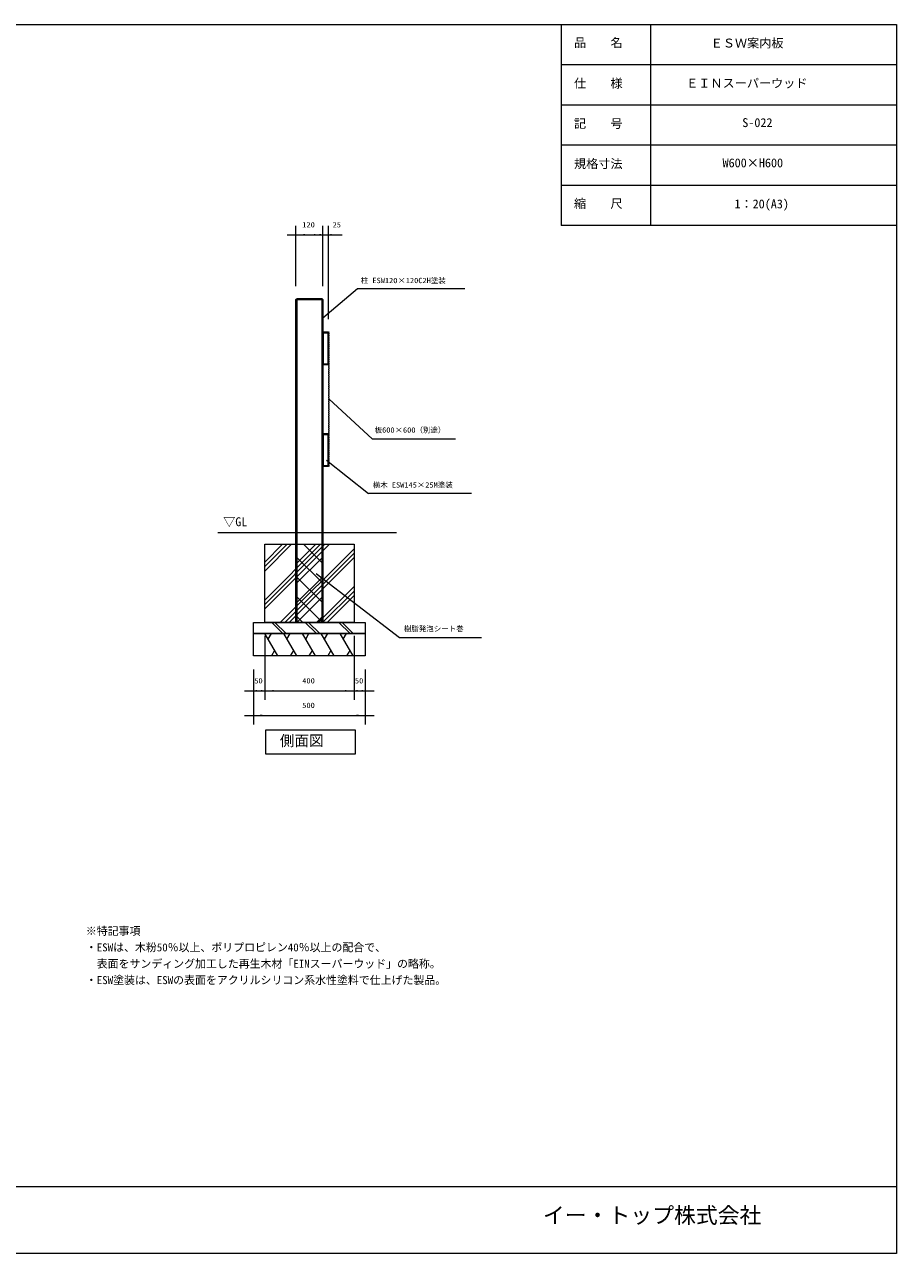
# Model space of a CAD drawing. Units: millimetres, scale not verified. Extents: x -3900 to 3900, y -2750 to 2750.
# Drawn here: x 0 to 3900, y -2750 to 2750 of the extents above; entities that cross this region are included whole.
import ezdxf
from ezdxf.enums import TextEntityAlignment as Align

# ---------------------------------------------------------------- set-up
doc = ezdxf.new("R2010")
doc.units = ezdxf.units.MM
doc.header["$LTSCALE"] = 20
doc.linetypes.add('USER1', pattern=[0.416641, 0.208282, -0.208359])
doc.layers.add('0-1_IMPORTED', color=30, linetype='Continuous', lineweight=18)
doc.styles.add('ＭＳ ゴシック', font='')
doc.styles.get('ＭＳ ゴシック').set_extended_font_data('MS Gothic')

msp = doc.modelspace()

# ---------------------------------------------------------------- linework, layer by layer
at = {"layer": '0-1_IMPORTED'}
for p, q in [((2400, 2750), (2400, 1850)), ((2800, 2750), (2800, 1850)), ((3900, 2570), (2400, 2570)), ((3900, 2390), (2400, 2390)), ((3900, 2210), (2400, 2210)), ((3900, 2030), (2400, 2030)), ((3900, 1850), (2400, 1850)), ((1214, 1519), (1334, 1519)), ((1329, 1524), (1329, 74)), ((1334, 1371), (1359, 1371)), ((1337, 1229), (1337, 1374)), ((1356, 1374), (1356, 1229)), ((1334, 1232), (1359, 1232)), ((1334, 916), (1359, 916)), ((1337, 774), (1337, 919)), ((1356, 919), (1356, 774)), ((1334, 777), (1359, 777)), ((864, 477), (1664, 477)), ((1074, 304.11), (1193.89, 424)), ((1074, 134.4), (1363.6, 424)), ((1074, 323.91), (1174.09, 424)), ((1074, 154.2), (1343.8, 424)), ((1074, 343.71), (1154.29, 424)), ((1074, 174), (1324, 424)), ((1143.71, 74), (1474, 404.29)), ((1214, 423.5), (1214.5, 424)), ((1214, 335.12), (1302.88, 424)), ((1334, 338.38), (1248.38, 424)), ((1163.5, 74), (1474, 384.5)), ((1183.3, 74), (1474, 364.7)), ((1334, 249.99), (1214, 369.99)), ((1214, 246.73), (1334, 366.73)), ((1334, 161.6), (1214, 281.6)), ((1214, 158.34), (1334, 278.34)), ((1313.41, 74), (1474, 234.59)), ((1333.21, 74), (1214, 193.21)), ((1218.05, 74), (1334, 189.95)), ((1333.21, 74), (1474, 214.79)), ((1353.01, 74), (1474, 194.99)), ((1105.86, 74.18), (1155.86, 24.18)), ((1120, 74.18), (1170, 24.18)), ((1244.83, 74), (1214, 104.83)), ((1255.86, 74.18), (1305.86, 24.18)), ((1270, 74.18), (1320, 24.18)), ((1306.44, 74), (1334, 101.56)), ((1405.86, 74.18), (1455.86, 24.18)), ((1420, 74.18), (1470, 24.18)), ((1133.13, -75.88), (1075.39, 24.12)), ((1089.83, -0.88), (1104.26, 24.12)), ((1217.13, -75.88), (1159.39, 24.12)), ((1173.83, -0.88), (1188.26, 24.12)), ((1301.13, -75.88), (1243.39, 24.12)), ((1257.83, -0.88), (1272.26, 24.12)), ((1385.13, -75.88), (1327.39, 24.12)), ((1341.83, -0.88), (1356.26, 24.12)), ((1469.13, -75.88), (1411.39, 24.12)), ((1425.83, -0.88), (1440.26, 24.12)), ((1118.69, -50.88), (1104.26, -75.88)), ((1202.69, -50.88), (1188.26, -75.88)), ((1286.69, -50.88), (1272.26, -75.88)), ((1370.69, -50.88), (1356.26, -75.88)), ((1454.69, -50.88), (1440.26, -75.88)), ((-3900, -2450), (3900, -2450))]:
    msp.add_line(p, q, dxfattribs=at)
at = {"layer": '0-1_IMPORTED', "color": 1}
for p, q in [((1214, 1579), (1214, 1849)), ((1334, 1579), (1334, 1849)), ((1334, 1579), (1334, 1849)), ((1359, 1431), (1359, 1849)), ((1174, 1809), (1214, 1809)), ((1214, 1809), (1334, 1809)), ((1294, 1809), (1334, 1809)), ((1334, 1809), (1374, 1809)), ((1334, 1809), (1359, 1809)), ((1359, 1809), (1399, 1809)), ((1359, 1809), (1420.33, 1809)), ((1350, 801), (1539, 650.91)), ((1999, 650.91), (1539, 650.91)), ((1304.66, 292.9), (1677.51, 6.49)), ((1074, 14), (1074, -272)), ((1074, 14), (1074, -272)), ((1474, 14), (1474, -272)), ((1474, 14), (1474, -272)), ((1677.51, 6.49), (2044, 6.49)), ((1024, -136), (1024, -382)), ((1024, -136), (1024, -272)), ((1524, -136), (1524, -382)), ((1524, -136), (1524, -272)), ((984, -232), (1024, -232)), ((1024, -232), (1074, -232)), ((1034, -232), (1074, -232)), ((1074, -232), (1474, -232)), ((1074, -232), (1114, -232)), ((1434, -232), (1474, -232)), ((1474, -232), (1514, -232)), ((1474, -232), (1524, -232)), ((1524, -232), (1564, -232)), ((984, -342), (1024, -342)), ((1024, -342), (1524, -342)), ((1524, -342), (1564, -342))]:
    msp.add_line(p, q, dxfattribs=at)
at = {"layer": '0-1_IMPORTED'}
for points in [[(-3900, 2750), (3900, 2750), (3900, -2750), (-3900, -2750)], [(1334, 1371), (1334, 1232), (1337, 1229), (1356, 1229), (1359, 1232), (1359, 1371), (1356, 1374), (1337, 1374)], [(1334, 916), (1334, 777), (1337, 774), (1356, 774), (1359, 777), (1359, 916), (1356, 919), (1337, 919)], [(1074, 424), (1474, 424), (1474, 74), (1074, 74)], [(1214, 424), (1334, 424), (1334, 74), (1214, 74)], [(1024, 74), (1524, 74), (1524, 24), (1024, 24)], [(1024, 24), (1524, 24), (1524, -76), (1024, -76)], [(1079, -406), (1479, -406), (1479, -516), (1079, -516)]]:
    msp.add_lwpolyline(points, close=True, dxfattribs=at)
at = {"layer": '0-1_IMPORTED', "color": 1}
for points in [[(1334, 1437), (1489, 1569), (1969, 1569)], [(1362, 1074), (1554.96, 895.54), (1928, 895.54)]]:
    msp.add_lwpolyline(points, dxfattribs=at)
at = {"layer": '0-1_IMPORTED'}
msp.add_lwpolyline([(1219, 74), (1219, 1524), (1329, 1524), (1334, 1519), (1334, 74), (1214, 74), (1214, 1519), (1219, 1524)], dxfattribs=at)
at = {"layer": '0-1_IMPORTED', "linetype": 'USER1'}
msp.add_lwpolyline([(1362, 1374), (1359, 1374), (1359, 774), (1362, 774)], close=True, dxfattribs=at)
at = {"layer": '0-1_IMPORTED', "color": 1}
for points in [[(1214, 1809), (1254, 1812.5), (1254, 1805.5)], [(1334, 1809), (1294, 1805.5), (1294, 1812.5)], [(1359, 1809), (1319, 1805.5), (1319, 1812.5)], [(1334, 1809), (1374, 1812.5), (1374, 1805.5)], [(1024, -232), (1064, -228.5), (1064, -235.5)], [(1074, -232), (1034, -235.5), (1034, -228.5)], [(1074, -232), (1114, -228.5), (1114, -235.5)], [(1474, -232), (1434, -235.5), (1434, -228.5)], [(1474, -232), (1514, -228.5), (1514, -235.5)], [(1524, -232), (1484, -235.5), (1484, -228.5)], [(1024, -342), (1064, -338.5), (1064, -345.5)], [(1524, -342), (1484, -345.5), (1484, -338.5)]]:
    msp.add_solid(points, dxfattribs=at)

# ---------------------------------------------------------------- texts
at = {"layer": '0-1_IMPORTED', "color": 7, "style": 'ＭＳ ゴシック'}
for s, height, p in [('品\u3000\u3000名', 39.81, (2457.74, 2637.38)), ('ＥＳＷ案内板', 39.81, (3069.13, 2635.44)), ('仕\u3000\u3000様', 39.81, (2457.74, 2455.44)), ('ＥＩＮスーパーウッド', 39.81, (2959.35, 2456.04)), ('記\u3000\u3000号', 39.81, (2457.74, 2275.44)), ('S-022', 39.81, (3210.41, 2279.32)), ('規格寸法', 39.81, (2457.74, 2095.44)), ('W600×H600', 39.81, (3122.29, 2099.32)), ('縮\u3000\u3000尺', 39.81, (2457.74, 1917.38)), ('1：20(A3)', 39.81, (3175.42, 1915.44)), ('120', 23.88, (1242.25, 1834.93)), ('25', 23.88, (1378, 1834.93)), ('柱 ESW120×120C2H塗装', 23.88, (1503.7, 1585.55)), ('板600×600（別途）', 23.88, (1565.85, 916.27)), ('横木 ESW145×25M塗装', 23.88, (1557.35, 670.5)), ('▽GL', 39.81, (888.25, 492.97)), ('樹脂発泡シート巻', 23.88, (1696.65, 26.82)), ('50', 23.88, (1027.83, -206.07)), ('400', 23.88, (1242.25, -206.07)), ('50', 23.88, (1477.83, -206.07)), ('500', 23.88, (1242.25, -316.07)), ('側面図', 47.77, (1142, -493.34)), ('※特記事項', 35.82, (274, -1335.61)), ('・ESWは、木粉50％以上、ポリプロピレン40％以上の配合で、', 35.82, (274, -1408.91)), ('  表面をサンディング加工した再生木材「EINスーパーウッド」の略称。', 35.82, (274, -1482.21)), ('・ESW塗装は、ESWの表面をアクリルシリコン系水性塗料で仕上げた製品。', 35.82, (274, -1555.5)), ('イー・トップ株式会社', 71.65, (2318.73, -2636.38))]:
    msp.add_text(s, height=height, dxfattribs=at).set_placement(p, align=Align.BOTTOM_LEFT)

doc.saveas('drawing.dxf')
